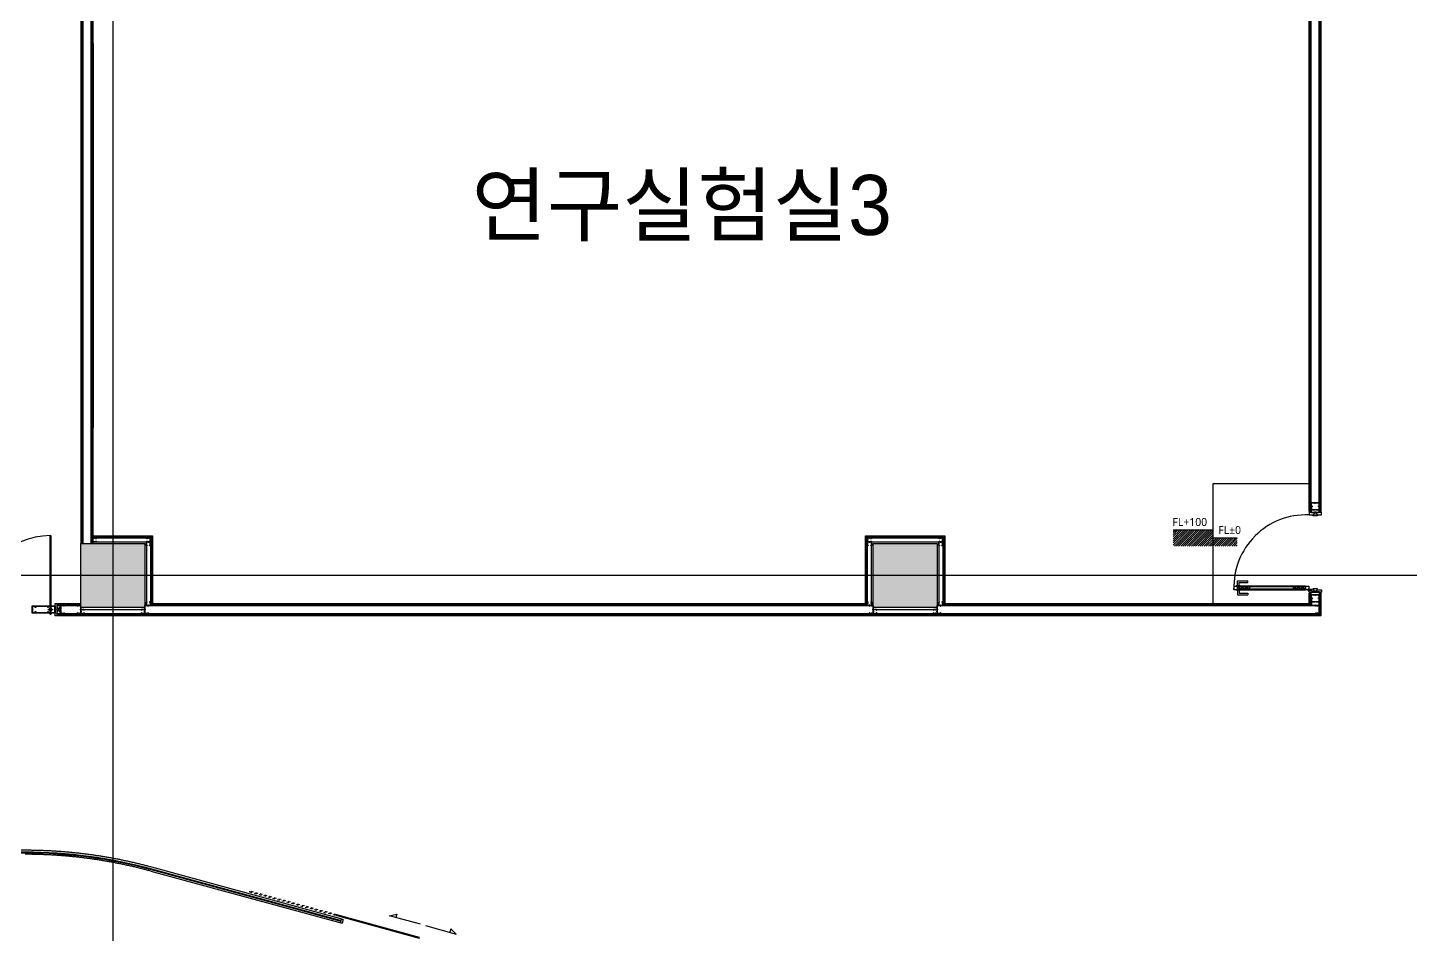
# Model space of a CAD drawing. Header units: metres. Extents: x 630750 to 860239, y 578133 to 726633.
# Drawn here: x 727042 to 744317, y 671325 to 682658 of the extents above; entities that cross this region are included whole.
import ezdxf

# ---------------------------------------------------------------- set-up
doc = ezdxf.new("R2010")
doc.units = ezdxf.units.M
doc.header["$LTSCALE"] = 300
for name, pattern in [('DASHED2', [0.375, 0.25, -0.125]), ('HIDDEN', [2, 1, -1]), ('업무시설_xr-base$0$CONTINOUS', [0])]:
    doc.linetypes.add(name, pattern=pattern)
for name, color, linetype in [('A-CEN-1', 1, 'Continuous'), ('A-CON', 2, 'Continuous'), ('A-TXT', 3, 'Continuous'), ('A-WAL-DW', 7, 'Continuous'), ('A-WALL-CONC', 2, 'Continuous'), ('F-door frame', 4, 'Continuous'), ('F-DOOR_FRAME', 4, 'Continuous'), ('IN-ST_L_PIPE', 230, 'Continuous'), ('KUK-DOOR', 4, 'Continuous'), ('KUK-DOOR-FRAME', 4, 'Continuous'), ('KUK-DRYWALL', 4, 'Continuous'), ('KUK-F-LEVEL', 4, 'Continuous'), ('KUK-F-천정라인', 8, 'DASHED2'), ('kuk-finish', 43, 'Continuous'), ("KUK-st'l pipe", 230, 'Continuous'), ('KUK-WINDOW', 4, 'Continuous'), ('KUK-석고보드', 201, 'Continuous'), ('symbol-door', 4, 'Continuous')]:
    doc.layers.add(name, color=color, linetype=linetype)
doc.styles.add('KUK-TEXT', font='')
doc.styles.add('돋움', font='')
doc.styles.get('KUK-TEXT').set_extended_font_data('Malgun Gothic')
doc.styles.get('돋움').set_extended_font_data('Dotum')

# ---------------------------------------------------------------- blocks, each defined once
blk = doc.blocks.new('door-1')
at = {"layer": 'KUK-DOOR', "color": 251}
for p, q in [((185554, 143176, 0), (185554, 144149, 0)), ((185564, 143176, 0), (185564, 144149, 0)), ((187400, 143176, 0), (187400, 144149, 0)), ((187410, 143176, 0), (187410, 144149, 0))]:
    blk.add_line(p, q, dxfattribs=at)
at = {"layer": 'KUK-DOOR', "color": 8}
for p, q in [((185554, 143216, 0), (185554, 143237, 0)), ((185564, 143216, 0), (185564, 143237, 0)), ((187400, 143216, 0), (187400, 143237, 0)), ((187410, 143216, 0), (187410, 143237, 0))]:
    blk.add_line(p, q, dxfattribs=at)
at = {"layer": 'KUK-DOOR', "color": 7}
for p, q in [((185559, 143169), (185559, 143159, 0)), ((187405, 143169), (187405, 143159, 0))]:
    blk.add_line(p, q, dxfattribs=at)
at = {"layer": 'KUK-DOOR', "extrusion": (1.80681e-09, 0, 1), "elevation": 0}
blk.add_lwpolyline([(185553, 144147), (185553, 143178), (185554, 143176), (185564, 143176), (185565, 143178), (185565, 144147), (185564, 144149), (185554, 144149)], close=True, dxfattribs=at)
at = {"layer": 'KUK-DOOR', "extrusion": (-1.80681e-09, 0, 1), "elevation": 0}
blk.add_lwpolyline([(187411, 144147), (187411, 143178), (187410, 143176), (187400, 143176), (187399, 143178), (187399, 144147), (187400, 144149), (187410, 144149)], close=True, dxfattribs=at)
at = {"layer": 'KUK-DOOR', "color": 1, "ltscale": 50, "extrusion": (1.80681e-09, 0, 1), "elevation": 0}
for points in [[(185559, 143158), (185559, 143463)], [(185594, 143226), (185524, 143226)]]:
    blk.add_lwpolyline(points, dxfattribs=at)
at = {"layer": 'KUK-DOOR', "color": 1, "ltscale": 50, "extrusion": (-1.80681e-09, 0, 1), "elevation": 0}
for points in [[(187405, 143158), (187405, 143463)], [(187370, 143226), (187440, 143226)]]:
    blk.add_lwpolyline(points, dxfattribs=at)
at = {"layer": 'KUK-DOOR', "color": 251, "linetype": 'HIDDEN', "ltscale": 50, "extrusion": (0, -1.80681e-09, 1), "elevation": 0}
for points in [[(185502, 143180), (185787, 143180), (185787, 143272), (185502, 143272)], [(187462, 143180), (187177, 143180), (187177, 143272), (187462, 143272)]]:
    blk.add_lwpolyline(points, close=True, dxfattribs=at)
at = {"layer": 'KUK-DOOR', "color": 8, "extrusion": (0, -1.80681e-09, 1), "elevation": 0}
for points in [[(185508, 143183), (185781, 143183), (185781, 143269), (185508, 143269)], [(187456, 143183), (187183, 143183), (187183, 143269), (187456, 143269)]]:
    blk.add_lwpolyline(points, close=True, dxfattribs=at)
at = {"layer": 'KUK-DOOR', "color": 7, "extrusion": (1.80681e-09, 0, 1)}
blk.add_lwpolyline([(185565, 143320), (185568, 143320), (185568, 143172), (185550, 143172), (185550, 143320), (185553, 143320)], dxfattribs=at)
at = {"layer": 'KUK-DOOR', "color": 7, "extrusion": (-1.80681e-09, 0, 1), "elevation": 0}
blk.add_lwpolyline([(187399, 143320), (187396, 143320), (187396, 143172), (187414, 143172), (187414, 143320), (187411, 143320)], dxfattribs=at)
at = {"layer": 'KUK-DOOR', "color": 8}
for centre, radius in [((185559, 143226, 0), 17.5), ((185559, 143226, 0), 12.5), ((185591, 143254, 0), 3.5), ((185746, 143254, 0), 3.5), ((187218, 143254, 0), 3.5), ((187374, 143254, 0), 3.5), ((187405, 143226, 0), 17.5), ((187405, 143226, 0), 12.5), ((185591, 143198, 0), 3.5), ((185746, 143198, 0), 3.5), ((187218, 143198, 0), 3.5), ((187374, 143198, 0), 3.5)]:
    blk.add_circle(centre, radius, dxfattribs=at)
at = {"layer": 'KUK-DOOR', "color": 251, "linetype": 'HIDDEN', "ltscale": 50}
for centre in [(185559, 143226, 0), (187405, 143226, 0)]:
    blk.add_circle(centre, 15, dxfattribs=at)
at = {"layer": 'KUK-DOOR', "color": 1}
for centre, start, end in [((185551, 143227, 0), 359.9088, 89.7813), ((187404, 143227, 0), 90.2187, 180.0912)]:
    blk.add_arc(centre, 922, start, end, dxfattribs=at)
at = {"layer": 'KUK-DOOR', "color": 8}
for centre, start, end in [((185559, 143227, 0), 64.2285, 115.7715), ((185559, 143227, 0), 244.2285, 295.7715), ((187405, 143227, 0), 64.2285, 115.7715), ((187405, 143227, 0), 244.2285, 295.7715)]:
    blk.add_arc(centre, 11.5, start, end, dxfattribs=at)
blk = doc.blocks.new('100-PIPE')
at = {"layer": 'IN-ST_L_PIPE', "color": 8, "linetype": 'HIDDEN'}
for p, q in [((151755, 151517), (151758, 151514)), ((151755, 151515), (151758, 151512)), ((151755, 151515), (151758, 151513)), ((151803, 151515), (151805, 151512)), ((151803, 151514), (151805, 151511)), ((151803, 151513), (151805, 151511))]:
    blk.add_line(p, q, dxfattribs=at)
at = {"layer": 'IN-ST_L_PIPE', "color": 8}
for p, q in [((151758, 151466), (151803, 151562)), ((151758, 151562), (151803, 151466)), ((151778, 151564), (151781, 151562)), ((151779, 151564), (151781, 151562)), ((151780, 151564), (151783, 151562)), ((151780, 151466), (151783, 151464)), ((151781, 151466), (151783, 151464)), ((151782, 151466), (151785, 151464))]:
    blk.add_line(p, q, dxfattribs=at)
at = {"layer": 'IN-ST_L_PIPE', "elevation": 0}
for points in [[(151755, 151464), (151755, 151564), (151805, 151564), (151805, 151464)], [(151758, 151466), (151758, 151562), (151803, 151562), (151803, 151466)]]:
    blk.add_lwpolyline(points, close=True, dxfattribs=at)
blk = doc.blocks.new('힌지')
at = {"layer": 'F-DOOR_FRAME', "color": 175}
for p, q in [((444294, 289040, 0), (444262, 289040, 0)), ((444294, 289040, 0), (444262, 289040, 0)), ((444278, 289049, 0), (444278, 289021, 0))]:
    blk.add_line(p, q, dxfattribs=at)
at = {"layer": 'F-DOOR_FRAME', "color": 175, "elevation": 0}
for points in [[(444276, 289042), (444276, 289077), (444273, 289077), (444273, 289042), (444271, 289035, -0.190658), (444275, 289039)], [(444282, 289042), (444282, 289077), (444279, 289077), (444279, 289042), (444280, 289039, -0.190658), (444285, 289035)]]:
    blk.add_lwpolyline(points, format="xyb", close=True, dxfattribs=at)
at = {"layer": 'F-DOOR_FRAME', "color": 175}
blk.add_circle((444278, 289035, 0), 8, dxfattribs=at)
blk = doc.blocks.new('VIP화장실도어-1000')
at = {"layer": 'KUK-DOOR', "color": 1}
for p, q in [((1257083, 575369, 0), (1257118, 575419, 0)), ((1257083, 575319, 0), (1257118, 575369, 0)), ((1257083, 575269, 0), (1257118, 575319, 0)), ((1257083, 574671, 0), (1257118, 574721, 0)), ((1257083, 574621, 0), (1257118, 574671, 0)), ((1257083, 574571, 0), (1257118, 574621, 0))]:
    blk.add_line(p, q, dxfattribs=at)
at = {"layer": 'KUK-DOOR', "color": 6}
for p, q in [((1257013, 574569, 0), (1257013, 574699, 0)), ((1257033, 574699, 0), (1257013, 574699, 0)), ((1257033, 574589, 0), (1257033, 574699, 0)), ((1257073, 574589, 0), (1257033, 574589, 0)), ((1257073, 574604, 0), (1257073, 574553, 0)), ((1257078, 574604, 0), (1257073, 574604, 0)), ((1257123, 574604, -6433), (1257128, 574604, -6433)), ((1257128, 574604, -6433), (1257128, 574553, -6433)), ((1257128, 574589, -6433), (1257168, 574589, -6433)), ((1257168, 574589, -6433), (1257168, 574699, -6433)), ((1257168, 574699, -6433), (1257188, 574699, -6433)), ((1257188, 574569, -6433), (1257188, 574699, -6433)), ((1257073, 574569, 0), (1257013, 574569, 0)), ((1257073, 574553, 0), (1257078, 574553, 6433)), ((1257128, 574553, -6433), (1257123, 574553, 0)), ((1257128, 574569, -6433), (1257188, 574569, -6433))]:
    blk.add_line(p, q, dxfattribs=at)
at = {"layer": 'KUK-DOOR', "color": 251}
for p, q in [((1257078, 574604, 0), (1257073, 574604, 0)), ((1257078, 574602, 0), (1257073, 574602, 0)), ((1257078, 574601, 0), (1257073, 574601, 0)), ((1257078, 574598, 0), (1257073, 574598, 0)), ((1257078, 574594, 0), (1257073, 574594, 0)), ((1257078, 574588, 0), (1257073, 574588, 0)), ((1257123, 574604, -6433), (1257128, 574604, -6433)), ((1257123, 574602, -6433), (1257128, 574602, -6433)), ((1257123, 574601, -6433), (1257128, 574601, -6433)), ((1257123, 574598, -6433), (1257128, 574598, -6433)), ((1257123, 574594, -6433), (1257128, 574594, -6433)), ((1257123, 574588, -6433), (1257128, 574588, -6433)), ((1257078, 574570, 0), (1257073, 574570, 0)), ((1257078, 574564, 0), (1257073, 574564, 0)), ((1257078, 574559, 0), (1257073, 574559, 0)), ((1257078, 574556, 0), (1257073, 574556, 0)), ((1257078, 574555, 0), (1257073, 574555, 0)), ((1257123, 574570, -6433), (1257128, 574570, -6433)), ((1257123, 574564, -6433), (1257128, 574564, -6433)), ((1257123, 574559, -6433), (1257128, 574559, -6433)), ((1257123, 574556, -6433), (1257128, 574556, -6433)), ((1257123, 574555, -6433), (1257128, 574555, -6433))]:
    blk.add_line(p, q, dxfattribs=at)
at = {"layer": 'KUK-DOOR', "color": 8}
blk.add_line((1257083, 574721, 0), (1257118, 574721, 0), dxfattribs=at)
at = {"layer": 'KUK-DOOR', "color": 7, "elevation": 0}
for points in [[(1257123, 575419), (1257078, 575419), (1257078, 575459), (1257082, 575459), (1257082, 575459), (1257123, 575459), (1257123, 575419)], [(1257078, 575419), (1257078, 574571)], [(1257123, 574571), (1257123, 575419)], [(1257123, 574534), (1257123, 574525), (1257078, 574528), (1257078, 574571), (1257123, 574571), (1257123, 574534)]]:
    blk.add_lwpolyline(points, dxfattribs=at)
at = {"layer": 'KUK-DOOR', "color": 1, "elevation": 0}
blk.add_lwpolyline([(1257123, 575419), (1257083, 575419)], dxfattribs=at)
for points in [[(1257083, 575369), (1257083, 575419), (1257118, 575419), (1257118, 575369)], [(1257083, 575319), (1257083, 575369), (1257118, 575369), (1257118, 575319)], [(1257083, 575269), (1257083, 575319), (1257118, 575319), (1257118, 575269)], [(1257083, 574721), (1257083, 575269), (1257118, 575269), (1257118, 574721)], [(1257083, 574671), (1257083, 574721), (1257118, 574721), (1257118, 574671)], [(1257083, 574621), (1257083, 574671), (1257118, 574671), (1257118, 574621)], [(1257083, 574571), (1257083, 574621), (1257118, 574621), (1257118, 574571)]]:
    blk.add_lwpolyline(points, close=True, dxfattribs=at)
at = {"layer": 'KUK-DOOR', "color": 1}
blk.add_arc((1257089, 575425, 0), 901, 177.8483, 272.1517, dxfattribs=at)
blk = doc.blocks.new('con1')
at = {"layer": 'A-WALL-CONC', "linetype": '업무시설_xr-base$0$CONTINOUS'}
h = blk.add_hatch(color=253, dxfattribs=at)
h.dxf.hatch_style = 1
h.paths.add_polyline_path([(-302596, -253222), (-301896, -253222), (-301896, -253922), (-302596, -253922)])
h.paths.add_polyline_path([(-384246, -253222), (-383546, -253222), (-383546, -253922), (-384246, -253922)])
h.paths.add_polyline_path([(-335096, -253172), (-334296, -253172), (-334296, -253972), (-335096, -253972)])
h.paths.add_polyline_path([(-354896, -253172), (-354096, -253172), (-354096, -253972), (-354896, -253972)])
h.paths.add_polyline_path([(-374696, -253172), (-373896, -253172), (-373896, -253972), (-374696, -253972)])
h.paths.add_polyline_path([(-325196, -253172), (-324396, -253172), (-324396, -253972), (-325196, -253972)])
h.paths.add_polyline_path([(-364746, -253222), (-364046, -253222), (-364046, -253922), (-364746, -253922)])
h.paths.add_polyline_path([(-344946, -253222), (-344246, -253222), (-344246, -253922), (-344946, -253922)])
h.paths.add_polyline_path([(-310046, -253222), (-309346, -253222), (-309346, -253922), (-310046, -253922)])
h.paths.add_polyline_path([(-318596, -253172), (-317796, -253172), (-317796, -253972), (-318596, -253972)])
h.paths.add_polyline_path([(-384246, -310860), (-383446, -310860), (-383446, -311660), (-384246, -311660)])
h.paths.add_polyline_path([(-384246, -305472), (-383446, -305472), (-383446, -306272), (-384246, -306272)])
h.paths.add_polyline_path([(-384246, -295572), (-383446, -295572), (-383446, -296372), (-384246, -296372)])
h.paths.add_polyline_path([(-384196, -276472), (-383596, -276472), (-383596, -275872), (-384196, -275872)])
h.paths.add_polyline_path([(-384246, -285672), (-383446, -285672), (-383446, -286472), (-384246, -286472)])
h.paths.add_polyline_path([(-384296, -269172), (-383496, -269172), (-383496, -269972), (-384296, -269972)])
h.paths.add_polyline_path([(-384296, -260672), (-383496, -260672), (-383496, -261472), (-384296, -261472)])
h.paths.add_polyline_path([(-376996, -285572), (-376196, -285572), (-376196, -286372), (-376996, -286372)], flags=17)
h.paths.add_polyline_path([(-374696, -276572), (-373896, -276572), (-373896, -275772), (-374696, -275772)], flags=17)
h.paths.add_polyline_path([(-364696, -285772), (-364096, -285772), (-364096, -286372), (-364696, -286372)], flags=17)
h.paths.add_polyline_path([(-364796, -275772), (-363996, -275772), (-363996, -276572), (-364796, -276572)], flags=17)
edge = h.paths.add_edge_path(flags=16)
edge.add_arc((-376496, -295972), 450, 0, 360)
edge = h.paths.add_edge_path(flags=16)
edge.add_arc((-354496, -302572), 450, 0, 360)
edge = h.paths.add_edge_path(flags=16)
edge.add_arc((-364396, -295972), 350, 0, 360)
edge = h.paths.add_edge_path(flags=16)
edge.add_arc((-354496, -295972), 450, 0, 360)
edge = h.paths.add_edge_path(flags=16)
edge.add_arc((-344596, -302572), 350, 0, 360)
edge = h.paths.add_edge_path(flags=16)
edge.add_arc((-344596, -295972), 350, 0, 360)
edge = h.paths.add_edge_path(flags=16)
edge.add_arc((-364396, -302572), 350, 0, 360)
h.paths.add_polyline_path([(-375978, -305716), (-376744, -305483), (-376976, -306249), (-376210, -306481)], flags=17)
h.paths.add_polyline_path([(-378098, -312701), (-378863, -312469), (-379096, -313234), (-378330, -313467)], flags=16)
h.paths.add_polyline_path([(-354768, -312100), (-355533, -311867), (-355766, -312633), (-355000, -312865)], flags=17)
h.paths.add_polyline_path([(-347591, -314277), (-348357, -314045), (-348589, -314811), (-347823, -315043)], flags=17)
h.paths.add_polyline_path([(-349725, -321311), (-350491, -321078), (-350723, -321844), (-349958, -322076)], flags=17)
h.paths.add_polyline_path([(-359199, -318436), (-359964, -318204), (-360197, -318969), (-359431, -319202)], flags=17)
edge = h.paths.add_edge_path(flags=16)
edge.add_arc((-324746, -312472), 450, 0, 360)
h.paths.add_polyline_path([(-318596, -311972), (-317796, -311972), (-317796, -312972), (-318596, -312972)], flags=17)
edge = h.paths.add_edge_path(flags=16)
edge.add_arc((-335146, -312472), 350, 0, 360)
edge = h.paths.add_edge_path(flags=16)
edge.add_arc((-338617, -317419), 450, 0, 360)
h.paths.add_polyline_path([(-340252, -324185), (-341017, -323953), (-341250, -324719), (-340484, -324951)], flags=17)
edge = h.paths.add_edge_path(flags=17)
edge.add_arc((-324746, -319072), 450, 0, 360)
h.paths.add_polyline_path([(-318696, -318672), (-317696, -318672), (-317696, -319472), (-318696, -319472)], flags=17)
h.paths.add_polyline_path([(-310096, -327072), (-309296, -327072), (-309296, -327872), (-310096, -327872)])
h.paths.add_polyline_path([(-316096, -322372), (-316096, -325422), (-311308, -325422), (-311308, -325222), (-315896, -325222), (-315896, -322572), (-309696, -322572), (-309696, -325222), (-310308, -325222), (-310308, -325422), (-309496, -325422), (-309496, -322372)], flags=17)
edge = h.paths.add_edge_path(flags=17)
edge.add_arc((-324796, -327472), 400, 0, 360)
edge = h.paths.add_edge_path(flags=17)
edge.add_arc((-318196, -329272), 450, 0, 360)
h.paths.add_polyline_path([(-310096, -331472), (-309296, -331472), (-309296, -332272), (-310096, -332272)])
edge = h.paths.add_edge_path(flags=16)
edge.add_arc((-334696, -302572), 350, 0, 360)
edge = h.paths.add_edge_path(flags=17)
edge.add_arc((-334696, -286072), 350, 0, 360)
edge = h.paths.add_edge_path(flags=16)
edge.add_arc((-334696, -295972), 350, 0, 360)
edge = h.paths.add_edge_path(flags=17)
edge.add_arc((-344596, -286072), 450, 0, 360)
h.paths.add_polyline_path([(-318596, -295472), (-317796, -295472), (-317796, -296472), (-318596, -296472)], flags=17)
h.paths.add_polyline_path([(-318596, -302072), (-317796, -302072), (-317796, -303072), (-318596, -303072)], flags=17)
edge = h.paths.add_edge_path(flags=16)
edge.add_arc((-324796, -302572), 450, 0, 360)
edge = h.paths.add_edge_path(flags=16)
edge.add_arc((-324796, -295972), 450, 0, 360)
edge = h.paths.add_edge_path(flags=17)
edge.add_arc((-324796, -286072), 450, 0, 360)
edge = h.paths.add_edge_path(flags=17)
edge.add_arc((-334696, -276172), 450, 0, 360)
edge = h.paths.add_edge_path(flags=17)
edge.add_arc((-344596, -276172), 450, 0, 360)
h.paths.add_polyline_path([(-318596, -275772), (-317796, -275772), (-317796, -276572), (-318596, -276572)], flags=17)
h.paths.add_polyline_path([(-318596, -285672), (-317796, -285672), (-317796, -286472), (-318596, -286472)], flags=17)
edge = h.paths.add_edge_path(flags=17)
edge.add_arc((-324796, -276172), 450, 0, 360)
h.paths.add_polyline_path([(-364796, -260672), (-363996, -260672), (-363996, -261472), (-364796, -261472)])
h.paths.add_polyline_path([(-364796, -269172), (-363996, -269172), (-363996, -269972), (-364796, -269972)], flags=17)
h.paths.add_polyline_path([(-325196, -269172), (-324396, -269172), (-324396, -269972), (-325196, -269972)], flags=17)
h.paths.add_polyline_path([(-310846, -260722), (-310046, -260722), (-310046, -261522), (-310846, -261522)], flags=17)
h.paths.add_polyline_path([(-325196, -260672), (-324396, -260672), (-324396, -261472), (-325196, -261472)])
h.paths.add_polyline_path([(-335096, -260672), (-334296, -260672), (-334296, -261472), (-335096, -261472)])
h.paths.add_polyline_path([(-344996, -260672), (-344196, -260672), (-344196, -261472), (-344996, -261472)])
h.paths.add_polyline_path([(-354896, -260672), (-354096, -260672), (-354096, -261472), (-354896, -261472)])
h.paths.add_polyline_path([(-354896, -269172), (-354096, -269172), (-354096, -269972), (-354896, -269972)], flags=17)
h.paths.add_polyline_path([(-344996, -269172), (-344196, -269172), (-344196, -269972), (-344996, -269972)], flags=17)
h.paths.add_polyline_path([(-335096, -269172), (-334296, -269172), (-334296, -269972), (-335096, -269972)], flags=17)
h.paths.add_polyline_path([(-310146, -275772), (-309346, -275772), (-309346, -276572), (-310146, -276572)])
h.paths.add_polyline_path([(-310146, -269172), (-309346, -269172), (-309346, -269972), (-310146, -269972)])
h.paths.add_polyline_path([(-309946, -312172), (-309346, -312172), (-309346, -312772), (-309946, -312772)], flags=17)
h.paths.add_polyline_path([(-309946, -302272), (-309346, -302272), (-309346, -302872), (-309946, -302872)], flags=17)
h.paths.add_polyline_path([(-310146, -295572), (-309346, -295572), (-309346, -296372), (-310146, -296372)])
h.paths.add_polyline_path([(-310146, -285672), (-309346, -285672), (-309346, -286472), (-310146, -286472)])
h.paths.add_polyline_path([(-366407, -311180), (-366585, -311089), (-367173, -312249), (-366994, -312339)], flags=16)
h.paths.add_polyline_path([(-367582, -313499), (-367761, -313408), (-368303, -314479), (-368125, -314569)], flags=16)
h.paths.add_polyline_path([(-374501, -323407), (-375267, -323174), (-375499, -323940), (-374734, -324172)], flags=17)
h.paths.add_polyline_path([(-380817, -321490), (-381583, -321258), (-381815, -322024), (-381049, -322256)])
h.paths.add_polyline_path([(-319505, -329605), (-319563, -329797), (-318587, -330093), (-318529, -329901)], flags=17)
h.paths.add_polyline_path([(-317400, -330244), (-317458, -330435), (-316482, -330732), (-316423, -330540)], flags=17)
h.paths.add_polyline_path([(-315294, -330883), (-315352, -331074), (-314376, -331370), (-314318, -331179)], flags=17)
h.paths.add_polyline_path([(-313189, -331522), (-313247, -331713), (-312271, -332009), (-312213, -331818)], flags=17)
h.paths.add_polyline_path([(-311084, -332161), (-311142, -332352), (-310166, -332648), (-310108, -332457)], flags=17)
h.paths.add_polyline_path([(-308979, -332799), (-309037, -332991), (-308061, -333287), (-308003, -333096)])
h.paths.add_polyline_path([(-306873, -333438), (-306932, -333630), (-305955, -333926), (-305897, -333734)])
h.paths.add_polyline_path([(-321610, -328966), (-321668, -329158), (-320692, -329454), (-320634, -329263)], flags=17)
h.paths.add_polyline_path([(-304768, -334077), (-304826, -334268), (-303850, -334565), (-303792, -334373)])
h.paths.add_polyline_path([(-366380, -308837), (-366525, -309124), (-365780, -309502), (-365997, -309930), (-365819, -310020), (-365282, -308961), (-368993, -307835), (-369051, -308027), (-368955, -308056), (-369303, -309204), (-369399, -309175), (-369457, -309366), (-369362, -309396), (-371191, -315424), (-373727, -314655), (-371897, -308626), (-370414, -309076), (-370356, -308885), (-371839, -308435), (-371491, -307286), (-370008, -307736), (-369950, -307545), (-371624, -307037), (-373976, -314788), (-369001, -316298), (-368713, -315729), (-368891, -315638), (-369104, -316057), (-370999, -315482), (-368764, -308114)], flags=17)
edge = h.paths.add_edge_path()
edge.add_line((-317996, -269122), (-318196, -269122))
edge.add_line((-318196, -266622), (-317996, -266622))
edge.add_line((-318196, -265972), (-318196, -266622))
edge.add_line((-318196, -269122), (-318196, -269672))
edge.add_line((-317996, -269472), (-317996, -269122))
edge.add_line((-317996, -266622), (-317996, -265972))
edge.add_line((-317071, -260922), (-317071, -260722))
edge.add_line((-317071, -260722), (-314896, -260722))
edge.add_line((-314896, -260722), (-314896, -260922))
edge.add_line((-314896, -260922), (-317071, -260922))
edge.add_line((-318196, -265972), (-321996, -265972))
edge.add_line((-321996, -265972), (-321996, -262022))
edge.add_line((-321996, -262022), (-321796, -262022))
edge.add_line((-321796, -262022), (-321796, -262922))
edge.add_line((-321796, -262922), (-321696, -262922))
edge.add_line((-321696, -262922), (-321696, -263122))
edge.add_line((-321696, -263122), (-321796, -263122))
edge.add_line((-321796, -263122), (-321796, -265772))
edge.add_line((-321796, -265772), (-314196, -265772))
edge.add_line((-314196, -265772), (-314196, -263122))
edge.add_line((-314196, -263122), (-320696, -263122))
edge.add_line((-320696, -263122), (-320696, -262922))
edge.add_line((-320696, -262922), (-319546, -262922))
edge.add_line((-319546, -262922), (-319546, -260922))
edge.add_line((-319546, -260922), (-321796, -260922))
edge.add_line((-321796, -260922), (-321796, -261022))
edge.add_line((-321796, -261022), (-321996, -261022))
edge.add_line((-321996, -261022), (-321996, -260722))
edge.add_line((-321996, -260722), (-317771, -260722))
edge.add_line((-317771, -260722), (-317771, -260922))
edge.add_line((-317996, -269472), (-314196, -269472))
edge.add_line((-314196, -269472), (-314196, -265972))
edge.add_line((-314196, -265972), (-317996, -265972))
edge.add_line((-317771, -260922), (-319346, -260922))
edge.add_line((-319346, -260922), (-319346, -262922))
edge.add_line((-319346, -262922), (-314196, -262922))
edge.add_line((-314196, -262922), (-314196, -260722))
edge.add_line((-314196, -260722), (-313996, -260722))
edge.add_line((-313996, -260722), (-313996, -269672))
edge.add_line((-313996, -269672), (-318196, -269672))
edge.add_line((-309346, -286472), (-309346, -312772))
edge.add_line((-309546, -302872), (-309546, -312172))
edge.add_line((-309546, -296372), (-309546, -302272))
edge.add_line((-309546, -286472), (-309546, -295572))
edge.add_line((-375427, -323701), (-380977, -322017))
edge.add_line((-334860, -324841), (-335147, -325787))
edge.add_line((-334660, -325216), (-334860, -325874))
edge.add_line((-324796, -328209), (-324796, -327872))
edge.add_line((-324596, -328060), (-324596, -327819))
edge.add_line((-324796, -328209), (-322797, -328815))
edge.add_line((-322797, -328815), (-322739, -328624))
edge.add_line((-322739, -328624), (-324596, -328060))
edge.add_line((-337531, -334677), (-338201, -334474))
edge.add_line((-338201, -334474), (-338404, -335144))
edge.add_line((-338404, -335144), (-337734, -335347))
edge.add_line((-337734, -335347), (-337531, -334677))
edge = h.paths.add_edge_path()
edge.add_line((-339858, -323400), (-339800, -323209))
edge.add_line((-339800, -323209), (-337930, -317052))
edge.add_line((-337930, -317052), (-338217, -316965))
edge.add_line((-338217, -316965), (-338268, -317133))
edge.add_arc((-338617, -317419), 450, -73.1135, 39.3318, ccw=False)
edge.add_line((-338486, -317849), (-340145, -323313))
edge.add_line((-340145, -323313), (-339858, -323400))
at = {"layer": 'A-CON'}
for points in [[(-344996, -269172), (-344196, -269172), (-344196, -269972), (-344996, -269972)], [(-335096, -269172), (-334296, -269172), (-334296, -269972), (-335096, -269972)]]:
    blk.add_lwpolyline(points, close=True, dxfattribs=at)

msp = doc.modelspace()

# ---------------------------------------------------------------- hatches: boundary and pattern name
at = {"layer": 'KUK-F-LEVEL', "ltscale": 10}
h = msp.add_hatch(dxfattribs=at)
h.set_pattern_fill('ANSI31', color=8, scale=150, style=0)
h.set_pattern_definition([(45, (741554.398, 676178.87), (-13.25825, 13.25825), [])])
h.paths.add_polyline_path([(742154.4, 676278.9), (741854.4, 676278.9), (741854.4, 676378.9), (741354.4, 676378.9), (741354.4, 676178.9), (742154.4, 676178.9)])
at = {"layer": 'kuk-finish'}
h = msp.add_hatch(dxfattribs=at)
h.set_pattern_fill('AR-RROOF', color=8, angle=-315.01862, style=0)
h.set_pattern_definition([(135.018617, (783392.17, 715639.782), (-21.571288, 57.466633), [381, -50.8, 127, -25.4]), (135.018617, (783377.252, 715672.645), (41.846066, 5.940566), [76.2, -8.382, 152.4, -19.05]), (135.018617, (783398.448, 715664.03), (-81.3953722, 105.401765), [203.2, -35.56, 101.6, -25.4])])
h.paths.add_polyline_path([(727855, 677660.2), (727854.4, 682460.2), (727857.4, 682460.2), (727859.4, 682458.2), (727860, 677662.2), (727858, 677660.2)])

# ---------------------------------------------------------------- linework, layer by layer
at = {"layer": 'A-CEN-1', "linetype": 'Continuous'}
for p, q in [((728104.4, 708258.8), (728104.4, 640745.8)), ((796986.4, 675810.2), (657202.6, 675810.2))]:
    msp.add_line(p, q, dxfattribs=at)
at = {"layer": 'A-CON'}
for points in [[(727704.4, 676210.2), (728504.4, 676210.2), (728504.4, 675410.2), (727704.4, 675410.2)], [(737604.4, 676210.2), (738404.4, 676210.2), (738404.4, 675410.2), (737604.4, 675410.2)]]:
    msp.add_lwpolyline(points, close=True, dxfattribs=at)
at = {"layer": 'A-WAL-DW', "color": 8}
for p, q in [((727704.4, 683910.2), (727704.4, 676210.2)), ((727716.9, 683910.2), (727716.9, 676210.2)), ((727729.4, 683910.2), (727729.4, 676210.2)), ((727829.4, 683910.2), (727829.4, 676210.2)), ((727841.9, 683910.2), (727841.9, 676210.2)), ((727854.4, 683910.2), (727854.4, 676210.2))]:
    msp.add_line(p, q, dxfattribs=at)
at = {"layer": 'KUK-DOOR', "color": 5, "linetype": 'HIDDEN', "ltscale": 0.1}
msp.add_lwpolyline([(729812.8, 671856.6), (730901.1, 671559.8), (730902.3, 671560.5), (730904.4, 671568.2), (730903.7, 671569.5), (729815.4, 671866.2), (729814.2, 671865.5), (729812.1, 671857.8), (729812.8, 671856.6)], dxfattribs=at)
at = {"layer": 'KUK-DOOR'}
msp.add_lwpolyline([(730903, 671559.3), (731933.3, 671277.7), (731934.5, 671278.4), (731936.6, 671286.1), (731935.9, 671287.4), (730905.6, 671568.9), (730904.4, 671568.2), (730902.3, 671560.5), (730903, 671559.3)], dxfattribs=at)
at = {"layer": 'KUK-DOOR', "color": 1, "ltscale": 30}
for points in [[(731948.5, 671451.6), (731563, 671556.7), (731654.2, 671579.2), (731642.1, 671535.1)], [(732010.3, 671434.7), (732395.8, 671329.6), (732328.7, 671395.3), (732316.7, 671351.2)]]:
    msp.add_lwpolyline(points, dxfattribs=at)
at = {"layer": 'KUK-DOOR-FRAME'}
for points in [[(743206.4, 676570.2), (743206.4, 676570.2), (743206.4, 676570.2), (743206.4, 676570.2), (743206.4, 676570.2), (743206.4, 676594.2), (743206.4, 676600.2), (743202.9, 676600.2), (743176.4, 676600.2), (743176.4, 676595.2), (743141.4, 676595.2), (743141.4, 676600.2), (743117.4, 676600.2), (743117.4, 676595.2), (743082.4, 676595.2), (743082.4, 676600.2), (743052.4, 676600.2), (743052.4, 676594.2), (743052.4, 676594.2), (743052.4, 676570.2), (743110.4, 676570.2), (743110.4, 676580.2), (743148.4, 676580.2), (743148.4, 676570.2), (743206.4, 676570.2)], [(743206.4, 675630.2), (743206.4, 675630.2), (743206.4, 675630.2), (743206.4, 675630.2), (743206.4, 675630.2), (743206.4, 675606.2), (743206.4, 675600.2), (743202.9, 675600.2), (743176.4, 675600.2), (743176.4, 675605.2), (743141.4, 675605.2), (743141.4, 675600.2), (743117.4, 675600.2), (743117.4, 675605.2), (743082.4, 675605.2), (743082.4, 675600.2), (743052.4, 675600.2), (743052.4, 675606.2), (743052.4, 675606.2), (743052.4, 675630.2), (743110.4, 675630.2), (743110.4, 675620.2), (743148.4, 675620.2), (743148.4, 675630.2), (743206.4, 675630.2)]]:
    msp.add_lwpolyline(points, dxfattribs=at)
at = {"layer": 'KUK-DOOR-FRAME', "extrusion": (1.80681e-09, 0, 1)}
for points in [[(743148.4, 676580.2), (743148.4, 676570.2), (743158.4, 676570.2), (743158.4, 676555.2), (743100.4, 676555.2), (743100.4, 676570.2), (743110.4, 676570.2), (743110.4, 676580.2), (743148.4, 676580.2)], [(743148.4, 675620.2), (743148.4, 675630.2), (743158.4, 675630.2), (743158.4, 675645.2), (743100.4, 675645.2), (743100.4, 675630.2), (743110.4, 675630.2), (743110.4, 675620.2), (743148.4, 675620.2)]]:
    msp.add_lwpolyline(points, dxfattribs=at)
at = {"layer": 'KUK-DOOR-FRAME'}
msp.add_lwpolyline([(727384.4, 675308.2), (727384.4, 675462.2), (727404.4, 675462.2), (727404.4, 675308.2)], close=True, dxfattribs=at)
at = {"layer": 'KUK-DRYWALL'}
for p, q in [((743079.4, 676630.2), (743079.4, 684635.3)), ((743179.4, 676630.2), (743179.4, 684635.3)), ((727854.4, 676230.2), (728574.4, 676230.2)), ((728524.4, 676230.2), (728524.4, 675435.2)), ((737534.4, 676230.2), (738474.4, 676230.2)), ((737584.4, 675435.2), (737584.4, 676230.2)), ((738424.4, 676230.2), (738424.4, 675435.2)), ((743079.4, 675435.2), (743079.4, 675570.2)), ((743179.4, 675335.2), (743179.4, 675570.2)), ((727404.4, 675460.2), (727404.4, 675310.2)), ((727404.4, 675435.2), (727704.4, 675435.2)), ((727404.4, 675335.2), (743179.4, 675335.2)), ((727704.4, 675385.2), (728504.4, 675385.2)), ((728504.4, 675435.2), (737604.4, 675435.2)), ((737604.4, 675385.2), (738404.4, 675385.2)), ((738404.4, 675435.2), (743179.4, 675435.2))]:
    msp.add_line(p, q, dxfattribs=at)
at = {"layer": 'KUK-DRYWALL', "color": 8}
for points in [[(743169.4, 676676.2), (743169.4, 676675.2), (743179.4, 676675.2), (743179.4, 676695.2, -1), (743179.4, 676700.2), (743179.4, 676720.2), (743135.9, 676720.2, -0.5899975), (743122.9, 676720.2), (743079.4, 676720.2), (743079.4, 676700.2, -1), (743079.4, 676695.2), (743079.4, 676675.2), (743089.4, 676675.2), (743089.4, 676680.2), (743088.4, 676680.2), (743088.4, 676676.2), (743080.4, 676676.2), (743080.4, 676694.4, 0.745356), (743080.4, 676701.1), (743080.4, 676719.2), (743122.3, 676719.2, 0.5427831), (743136.5, 676719.2), (743178.4, 676719.2), (743178.4, 676701.1, 0.745356), (743178.4, 676694.4), (743178.4, 676676.2), (743170.4, 676676.2), (743170.4, 676680.2), (743169.4, 676680.2), (743169.4, 676675.2)], [(743169.4, 676674.2), (743169.4, 676675.2), (743179.4, 676675.2), (743179.4, 676655.2, 1), (743179.4, 676650.2), (743179.4, 676630.2), (743135.9, 676630.2, 0.5899975), (743122.9, 676630.2), (743079.4, 676630.2), (743079.4, 676650.2, 1), (743079.4, 676655.2), (743079.4, 676675.2), (743089.4, 676675.2), (743089.4, 676670.2), (743088.4, 676670.2), (743088.4, 676674.2), (743080.4, 676674.2), (743080.4, 676656.1, -0.745356), (743080.4, 676649.4), (743080.4, 676631.2), (743122.3, 676631.2, -0.5427831), (743136.5, 676631.2), (743178.4, 676631.2), (743178.4, 676649.4, -0.745356), (743178.4, 676656.1), (743178.4, 676674.2), (743170.4, 676674.2), (743170.4, 676670.2), (743169.4, 676670.2), (743169.4, 676675.2)], [(727898.4, 676270.2), (727899.4, 676270.2), (727899.4, 676280.2), (727879.4, 676280.2, -1), (727874.4, 676280.2), (727854.4, 676280.2), (727854.4, 676261.7, -0.5899975), (727854.4, 676248.7), (727854.4, 676230.2), (727874.4, 676230.2, -1), (727879.4, 676230.2), (727899.4, 676230.2), (727899.4, 676240.2), (727894.4, 676240.2), (727894.4, 676239.2), (727898.4, 676239.2), (727898.4, 676231.2), (727880.3, 676231.2, 0.745356), (727873.5, 676231.2), (727855.4, 676231.2), (727855.4, 676248.2, 0.5427831), (727855.4, 676262.3), (727855.4, 676279.2), (727873.5, 676279.2, 0.745356), (727880.3, 676279.2), (727898.4, 676279.2), (727898.4, 676271.2), (727894.4, 676271.2), (727894.4, 676270.2), (727899.4, 676270.2)], [(728534.4, 676186.2), (728534.4, 676185.2), (728524.4, 676185.2), (728524.4, 676205.2, 1), (728524.4, 676210.2), (728524.4, 676230.2), (728542.9, 676230.2, 0.5899975), (728555.9, 676230.2), (728574.4, 676230.2), (728574.4, 676210.2, 1), (728574.4, 676205.2), (728574.4, 676185.2), (728564.4, 676185.2), (728564.4, 676190.2), (728565.4, 676190.2), (728565.4, 676186.2), (728573.4, 676186.2), (728573.4, 676204.4, -0.745356), (728573.4, 676211.1), (728573.4, 676229.2), (728556.5, 676229.2, -0.5427831), (728542.3, 676229.2), (728525.4, 676229.2), (728525.4, 676211.1, -0.745356), (728525.4, 676204.4), (728525.4, 676186.2), (728533.4, 676186.2), (728533.4, 676190.2), (728534.4, 676190.2), (728534.4, 676185.2)], [(728530.4, 676270.2), (728529.4, 676270.2), (728529.4, 676280.2), (728549.4, 676280.2, 1), (728554.4, 676280.2), (728574.4, 676280.2), (728574.4, 676261.7, 0.5899975), (728574.4, 676248.7), (728574.4, 676230.2), (728554.4, 676230.2, 1), (728549.4, 676230.2), (728529.4, 676230.2), (728529.4, 676240.2), (728534.4, 676240.2), (728534.4, 676239.2), (728530.4, 676239.2), (728530.4, 676231.2), (728548.5, 676231.2, -0.745356), (728555.3, 676231.2), (728573.4, 676231.2), (728573.4, 676248.2, -0.5427831), (728573.4, 676262.3), (728573.4, 676279.2), (728555.3, 676279.2, -0.745356), (728548.5, 676279.2), (728530.4, 676279.2), (728530.4, 676271.2), (728534.4, 676271.2), (728534.4, 676270.2), (728529.4, 676270.2)], [(737578.4, 676270.2), (737579.4, 676270.2), (737579.4, 676280.2), (737559.4, 676280.2, -1), (737554.4, 676280.2), (737534.4, 676280.2), (737534.4, 676261.7, -0.5899975), (737534.4, 676248.7), (737534.4, 676230.2), (737554.4, 676230.2, -1), (737559.4, 676230.2), (737579.4, 676230.2), (737579.4, 676240.2), (737574.4, 676240.2), (737574.4, 676239.2), (737578.4, 676239.2), (737578.4, 676231.2), (737560.3, 676231.2, 0.745356), (737553.5, 676231.2), (737535.4, 676231.2), (737535.4, 676248.2, 0.5427831), (737535.4, 676262.3), (737535.4, 676279.2), (737553.5, 676279.2, 0.745356), (737560.3, 676279.2), (737578.4, 676279.2), (737578.4, 676271.2), (737574.4, 676271.2), (737574.4, 676270.2), (737579.4, 676270.2)], [(737574.4, 676186.2), (737574.4, 676185.2), (737584.4, 676185.2), (737584.4, 676205.2, -1), (737584.4, 676210.2), (737584.4, 676230.2), (737565.9, 676230.2, -0.5899975), (737552.9, 676230.2), (737534.4, 676230.2), (737534.4, 676210.2, -1), (737534.4, 676205.2), (737534.4, 676185.2), (737544.4, 676185.2), (737544.4, 676190.2), (737543.4, 676190.2), (737543.4, 676186.2), (737535.4, 676186.2), (737535.4, 676204.4, 0.745356), (737535.4, 676211.1), (737535.4, 676229.2), (737552.3, 676229.2, 0.5427831), (737566.5, 676229.2), (737583.4, 676229.2), (737583.4, 676211.1, 0.745356), (737583.4, 676204.4), (737583.4, 676186.2), (737575.4, 676186.2), (737575.4, 676190.2), (737574.4, 676190.2), (737574.4, 676185.2)], [(738434.4, 676186.2), (738434.4, 676185.2), (738424.4, 676185.2), (738424.4, 676205.2, 1), (738424.4, 676210.2), (738424.4, 676230.2), (738442.9, 676230.2, 0.5899975), (738455.9, 676230.2), (738474.4, 676230.2), (738474.4, 676210.2, 1), (738474.4, 676205.2), (738474.4, 676185.2), (738464.4, 676185.2), (738464.4, 676190.2), (738465.4, 676190.2), (738465.4, 676186.2), (738473.4, 676186.2), (738473.4, 676204.4, -0.745356), (738473.4, 676211.1), (738473.4, 676229.2), (738456.5, 676229.2, -0.5427831), (738442.3, 676229.2), (738425.4, 676229.2), (738425.4, 676211.1, -0.745356), (738425.4, 676204.4), (738425.4, 676186.2), (738433.4, 676186.2), (738433.4, 676190.2), (738434.4, 676190.2), (738434.4, 676185.2)], [(738430.4, 676270.2), (738429.4, 676270.2), (738429.4, 676280.2), (738449.4, 676280.2, 1), (738454.4, 676280.2), (738474.4, 676280.2), (738474.4, 676261.7, 0.5899975), (738474.4, 676248.7), (738474.4, 676230.2), (738454.4, 676230.2, 1), (738449.4, 676230.2), (738429.4, 676230.2), (738429.4, 676240.2), (738434.4, 676240.2), (738434.4, 676239.2), (738430.4, 676239.2), (738430.4, 676231.2), (738448.5, 676231.2, -0.745356), (738455.3, 676231.2), (738473.4, 676231.2), (738473.4, 676248.2, -0.5427831), (738473.4, 676262.3), (738473.4, 676279.2), (738455.3, 676279.2, -0.745356), (738448.5, 676279.2), (738430.4, 676279.2), (738430.4, 676271.2), (738434.4, 676271.2), (738434.4, 676270.2), (738429.4, 676270.2)], [(728534.4, 675479.2), (728534.4, 675480.2), (728524.4, 675480.2), (728524.4, 675460.2, -1), (728524.4, 675455.2), (728524.4, 675435.2), (728542.9, 675435.2, -0.5899975), (728555.9, 675435.2), (728574.4, 675435.2), (728574.4, 675455.2, -1), (728574.4, 675460.2), (728574.4, 675480.2), (728564.4, 675480.2), (728564.4, 675475.2), (728565.4, 675475.2), (728565.4, 675479.2), (728573.4, 675479.2), (728573.4, 675461.1, 0.745356), (728573.4, 675454.4), (728573.4, 675436.2), (728556.5, 675436.2, 0.5427831), (728542.3, 675436.2), (728525.4, 675436.2), (728525.4, 675454.4, 0.745356), (728525.4, 675461.1), (728525.4, 675479.2), (728533.4, 675479.2), (728533.4, 675475.2), (728534.4, 675475.2), (728534.4, 675480.2)], [(737574.4, 675479.2), (737574.4, 675480.2), (737584.4, 675480.2), (737584.4, 675460.2, 1), (737584.4, 675455.2), (737584.4, 675435.2), (737565.9, 675435.2, 0.5899975), (737552.9, 675435.2), (737534.4, 675435.2), (737534.4, 675455.2, 1), (737534.4, 675460.2), (737534.4, 675480.2), (737544.4, 675480.2), (737544.4, 675475.2), (737543.4, 675475.2), (737543.4, 675479.2), (737535.4, 675479.2), (737535.4, 675461.1, -0.745356), (737535.4, 675454.4), (737535.4, 675436.2), (737552.3, 675436.2, -0.5427831), (737566.5, 675436.2), (737583.4, 675436.2), (737583.4, 675454.4, -0.745356), (737583.4, 675461.1), (737583.4, 675479.2), (737575.4, 675479.2), (737575.4, 675475.2), (737574.4, 675475.2), (737574.4, 675480.2)], [(738434.4, 675479.2), (738434.4, 675480.2), (738424.4, 675480.2), (738424.4, 675460.2, -1), (738424.4, 675455.2), (738424.4, 675435.2), (738442.9, 675435.2, -0.5899975), (738455.9, 675435.2), (738474.4, 675435.2), (738474.4, 675455.2, -1), (738474.4, 675460.2), (738474.4, 675480.2), (738464.4, 675480.2), (738464.4, 675475.2), (738465.4, 675475.2), (738465.4, 675479.2), (738473.4, 675479.2), (738473.4, 675461.1, 0.745356), (738473.4, 675454.4), (738473.4, 675436.2), (738456.5, 675436.2, 0.5427831), (738442.3, 675436.2), (738425.4, 675436.2), (738425.4, 675454.4, 0.745356), (738425.4, 675461.1), (738425.4, 675479.2), (738433.4, 675479.2), (738433.4, 675475.2), (738434.4, 675475.2), (738434.4, 675480.2)], [(743169.4, 675526.2), (743169.4, 675525.2), (743179.4, 675525.2), (743179.4, 675545.2, -1), (743179.4, 675550.2), (743179.4, 675570.2), (743135.9, 675570.2, -0.5899975), (743122.9, 675570.2), (743079.4, 675570.2), (743079.4, 675550.2, -1), (743079.4, 675545.2), (743079.4, 675525.2), (743089.4, 675525.2), (743089.4, 675530.2), (743088.4, 675530.2), (743088.4, 675526.2), (743080.4, 675526.2), (743080.4, 675544.4, 0.745356), (743080.4, 675551.1), (743080.4, 675569.2), (743122.3, 675569.2, 0.5427831), (743136.5, 675569.2), (743178.4, 675569.2), (743178.4, 675551.1, 0.745356), (743178.4, 675544.4), (743178.4, 675526.2), (743170.4, 675526.2), (743170.4, 675530.2), (743169.4, 675530.2), (743169.4, 675525.2)], [(743169.4, 675524.2), (743169.4, 675525.2), (743179.4, 675525.2), (743179.4, 675505.2, 1), (743179.4, 675500.2), (743179.4, 675480.2), (743135.9, 675480.2, 0.5899975), (743122.9, 675480.2), (743079.4, 675480.2), (743079.4, 675500.2, 1), (743079.4, 675505.2), (743079.4, 675525.2), (743089.4, 675525.2), (743089.4, 675520.2), (743088.4, 675520.2), (743088.4, 675524.2), (743080.4, 675524.2), (743080.4, 675506.1, -0.745356), (743080.4, 675499.4), (743080.4, 675481.2), (743122.3, 675481.2, -0.5427831), (743136.5, 675481.2), (743178.4, 675481.2), (743178.4, 675499.4, -0.745356), (743178.4, 675506.1), (743178.4, 675524.2), (743170.4, 675524.2), (743170.4, 675520.2), (743169.4, 675520.2), (743169.4, 675525.2)], [(743169.4, 675479.2), (743169.4, 675480.2), (743179.4, 675480.2), (743179.4, 675460.2, 1), (743179.4, 675455.2), (743179.4, 675435.2), (743135.9, 675435.2, 0.5899975), (743122.9, 675435.2), (743079.4, 675435.2), (743079.4, 675455.2, 1), (743079.4, 675460.2), (743079.4, 675480.2), (743089.4, 675480.2), (743089.4, 675475.2), (743088.4, 675475.2), (743088.4, 675479.2), (743080.4, 675479.2), (743080.4, 675461.1, -0.745356), (743080.4, 675454.4), (743080.4, 675436.2), (743122.3, 675436.2, -0.5427831), (743136.5, 675436.2), (743178.4, 675436.2), (743178.4, 675454.4, -0.745356), (743178.4, 675461.1), (743178.4, 675479.2), (743170.4, 675479.2), (743170.4, 675475.2), (743169.4, 675475.2), (743169.4, 675480.2)], [(727498.4, 675345.2), (727499.4, 675345.2), (727499.4, 675335.2), (727479.4, 675335.2, 1), (727474.4, 675335.2), (727454.4, 675335.2), (727454.4, 675378.7, 0.5899975), (727454.4, 675391.7), (727454.4, 675435.2), (727474.4, 675435.2, 1), (727479.4, 675435.2), (727499.4, 675435.2), (727499.4, 675425.2), (727494.4, 675425.2), (727494.4, 675426.2), (727498.4, 675426.2), (727498.4, 675434.2), (727480.3, 675434.2, -0.745356), (727473.5, 675434.2), (727455.4, 675434.2), (727455.4, 675392.3, -0.5427831), (727455.4, 675378.2), (727455.4, 675336.2), (727473.5, 675336.2, -0.745356), (727480.3, 675336.2), (727498.4, 675336.2), (727498.4, 675344.2), (727494.4, 675344.2), (727494.4, 675345.2), (727499.4, 675345.2)], [(727660.4, 675345.2), (727659.4, 675345.2), (727659.4, 675335.2), (727679.4, 675335.2, -1), (727684.4, 675335.2), (727704.4, 675335.2), (727704.4, 675378.7, -0.5899975), (727704.4, 675391.7), (727704.4, 675435.2), (727684.4, 675435.2, -1), (727679.4, 675435.2), (727659.4, 675435.2), (727659.4, 675425.2), (727664.4, 675425.2), (727664.4, 675426.2), (727660.4, 675426.2), (727660.4, 675434.2), (727678.5, 675434.2, 0.745356), (727685.3, 675434.2), (727703.4, 675434.2), (727703.4, 675392.3, 0.5427831), (727703.4, 675378.2), (727703.4, 675336.2), (727685.3, 675336.2, 0.745356), (727678.5, 675336.2), (727660.4, 675336.2), (727660.4, 675344.2), (727664.4, 675344.2), (727664.4, 675345.2), (727659.4, 675345.2)], [(727748.4, 675345.2), (727749.4, 675345.2), (727749.4, 675335.2), (727729.4, 675335.2, 1), (727724.4, 675335.2), (727704.4, 675335.2), (727704.4, 675353.7, 0.5899975), (727704.4, 675366.7), (727704.4, 675385.2), (727724.4, 675385.2, 1), (727729.4, 675385.2), (727749.4, 675385.2), (727749.4, 675375.2), (727744.4, 675375.2), (727744.4, 675376.2), (727748.4, 675376.2), (727748.4, 675384.2), (727730.3, 675384.2, -0.745356), (727723.5, 675384.2), (727705.4, 675384.2), (727705.4, 675367.3, -0.5427831), (727705.4, 675353.2), (727705.4, 675336.2), (727723.5, 675336.2, -0.745356), (727730.3, 675336.2), (727748.4, 675336.2), (727748.4, 675344.2), (727744.4, 675344.2), (727744.4, 675345.2), (727749.4, 675345.2)], [(728460.4, 675345.2), (728459.4, 675345.2), (728459.4, 675335.2), (728479.4, 675335.2, -1), (728484.4, 675335.2), (728504.4, 675335.2), (728504.4, 675353.7, -0.5899975), (728504.4, 675366.7), (728504.4, 675385.2), (728484.4, 675385.2, -1), (728479.4, 675385.2), (728459.4, 675385.2), (728459.4, 675375.2), (728464.4, 675375.2), (728464.4, 675376.2), (728460.4, 675376.2), (728460.4, 675384.2), (728478.5, 675384.2, 0.745356), (728485.3, 675384.2), (728503.4, 675384.2), (728503.4, 675367.3, 0.5427831), (728503.4, 675353.2), (728503.4, 675336.2), (728485.3, 675336.2, 0.745356), (728478.5, 675336.2), (728460.4, 675336.2), (728460.4, 675344.2), (728464.4, 675344.2), (728464.4, 675345.2), (728459.4, 675345.2)], [(728548.4, 675345.2), (728549.4, 675345.2), (728549.4, 675335.2), (728529.4, 675335.2, 1), (728524.4, 675335.2), (728504.4, 675335.2), (728504.4, 675378.7, 0.5899975), (728504.4, 675391.7), (728504.4, 675435.2), (728524.4, 675435.2, 1), (728529.4, 675435.2), (728549.4, 675435.2), (728549.4, 675425.2), (728544.4, 675425.2), (728544.4, 675426.2), (728548.4, 675426.2), (728548.4, 675434.2), (728530.3, 675434.2, -0.745356), (728523.5, 675434.2), (728505.4, 675434.2), (728505.4, 675392.3, -0.5427831), (728505.4, 675378.2), (728505.4, 675336.2), (728523.5, 675336.2, -0.745356), (728530.3, 675336.2), (728548.4, 675336.2), (728548.4, 675344.2), (728544.4, 675344.2), (728544.4, 675345.2), (728549.4, 675345.2)], [(737560.4, 675345.2), (737559.4, 675345.2), (737559.4, 675335.2), (737579.4, 675335.2, -1), (737584.4, 675335.2), (737604.4, 675335.2), (737604.4, 675378.7, -0.5899975), (737604.4, 675391.7), (737604.4, 675435.2), (737584.4, 675435.2, -1), (737579.4, 675435.2), (737559.4, 675435.2), (737559.4, 675425.2), (737564.4, 675425.2), (737564.4, 675426.2), (737560.4, 675426.2), (737560.4, 675434.2), (737578.5, 675434.2, 0.745356), (737585.3, 675434.2), (737603.4, 675434.2), (737603.4, 675392.3, 0.5427831), (737603.4, 675378.2), (737603.4, 675336.2), (737585.3, 675336.2, 0.745356), (737578.5, 675336.2), (737560.4, 675336.2), (737560.4, 675344.2), (737564.4, 675344.2), (737564.4, 675345.2), (737559.4, 675345.2)], [(737648.4, 675345.2), (737649.4, 675345.2), (737649.4, 675335.2), (737629.4, 675335.2, 1), (737624.4, 675335.2), (737604.4, 675335.2), (737604.4, 675353.7, 0.5899975), (737604.4, 675366.7), (737604.4, 675385.2), (737624.4, 675385.2, 1), (737629.4, 675385.2), (737649.4, 675385.2), (737649.4, 675375.2), (737644.4, 675375.2), (737644.4, 675376.2), (737648.4, 675376.2), (737648.4, 675384.2), (737630.3, 675384.2, -0.745356), (737623.5, 675384.2), (737605.4, 675384.2), (737605.4, 675367.3, -0.5427831), (737605.4, 675353.2), (737605.4, 675336.2), (737623.5, 675336.2, -0.745356), (737630.3, 675336.2), (737648.4, 675336.2), (737648.4, 675344.2), (737644.4, 675344.2), (737644.4, 675345.2), (737649.4, 675345.2)], [(738360.4, 675345.2), (738359.4, 675345.2), (738359.4, 675335.2), (738379.4, 675335.2, -1), (738384.4, 675335.2), (738404.4, 675335.2), (738404.4, 675353.7, -0.5899975), (738404.4, 675366.7), (738404.4, 675385.2), (738384.4, 675385.2, -1), (738379.4, 675385.2), (738359.4, 675385.2), (738359.4, 675375.2), (738364.4, 675375.2), (738364.4, 675376.2), (738360.4, 675376.2), (738360.4, 675384.2), (738378.5, 675384.2, 0.745356), (738385.3, 675384.2), (738403.4, 675384.2), (738403.4, 675367.3, 0.5427831), (738403.4, 675353.2), (738403.4, 675336.2), (738385.3, 675336.2, 0.745356), (738378.5, 675336.2), (738360.4, 675336.2), (738360.4, 675344.2), (738364.4, 675344.2), (738364.4, 675345.2), (738359.4, 675345.2)], [(738448.4, 675345.2), (738449.4, 675345.2), (738449.4, 675335.2), (738429.4, 675335.2, 1), (738424.4, 675335.2), (738404.4, 675335.2), (738404.4, 675378.7, 0.5899975), (738404.4, 675391.7), (738404.4, 675435.2), (738424.4, 675435.2, 1), (738429.4, 675435.2), (738449.4, 675435.2), (738449.4, 675425.2), (738444.4, 675425.2), (738444.4, 675426.2), (738448.4, 675426.2), (738448.4, 675434.2), (738430.3, 675434.2, -0.745356), (738423.5, 675434.2), (738405.4, 675434.2), (738405.4, 675392.3, -0.5427831), (738405.4, 675378.2), (738405.4, 675336.2), (738423.5, 675336.2, -0.745356), (738430.3, 675336.2), (738448.4, 675336.2), (738448.4, 675344.2), (738444.4, 675344.2), (738444.4, 675345.2), (738449.4, 675345.2)], [(743135.4, 675345.2), (743134.4, 675345.2), (743134.4, 675335.2), (743154.4, 675335.2, -1), (743159.4, 675335.2), (743179.4, 675335.2), (743179.4, 675378.7, -0.5899975), (743179.4, 675391.7), (743179.4, 675435.2), (743159.4, 675435.2, -1), (743154.4, 675435.2), (743134.4, 675435.2), (743134.4, 675425.2), (743139.4, 675425.2), (743139.4, 675426.2), (743135.4, 675426.2), (743135.4, 675434.2), (743153.5, 675434.2, 0.745356), (743160.3, 675434.2), (743178.4, 675434.2), (743178.4, 675392.3, 0.5427831), (743178.4, 675378.2), (743178.4, 675336.2), (743160.3, 675336.2, 0.745356), (743153.5, 675336.2), (743135.4, 675336.2), (743135.4, 675344.2), (743139.4, 675344.2), (743139.4, 675345.2), (743134.4, 675345.2)]]:
    msp.add_lwpolyline(points, format="xyb", dxfattribs=at)
at = {"layer": 'KUK-DRYWALL'}
for points in [[(727854.4, 676280.2), (728574.4, 676280.2), (728574.4, 675435.2)], [(737534.4, 675435.2), (737534.4, 676280.2), (738474.4, 676280.2), (738474.4, 675435.2)]]:
    msp.add_lwpolyline(points, dxfattribs=at)
at = {"layer": 'KUK-F-LEVEL', "ltscale": 10}
for p, q in [((741854.4, 675460.2), (741854.4, 676960.2)), ((741854.4, 676960.2), (743054.4, 676960.2))]:
    msp.add_line(p, q, dxfattribs=at)
at = {"layer": 'KUK-F-LEVEL', "color": 7, "ltscale": 10}
msp.add_lwpolyline([(742154.4, 676278.9), (741854.4, 676278.9), (741854.4, 676378.9), (741354.4, 676378.9)], dxfattribs=at)
at = {"layer": 'KUK-F-천정라인', "ltscale": 60}
for points in [[(730982.3, 671511.7), (728593.4, 672163.9, 0.0667214), (727011.6, 672375.9), (721389.4, 672375.9)], [(721389.4, 672325.9), (727011.6, 672325.9, -0.0667214), (728580.2, 672115.6), (730969.2, 671463.5)]]:
    msp.add_lwpolyline(points, format="xyb", dxfattribs=at)
at = {"layer": 'kuk-finish', "color": 5}
msp.add_lwpolyline([(727855, 677660.2), (727854.4, 682460.2), (727857.4, 682460.2), (727859.4, 682458.2), (727860, 677662.2), (727858, 677660.2), (727855, 677660.2)], dxfattribs=at)
at = {"layer": 'KUK-WINDOW', "color": 5, "linetype": '업무시설_xr-base$0$CONTINOUS'}
for points in [[(721389.4, 672355.9), (727011.6, 672355.9, -0.0667214), (728588.1, 672144.6), (730957.8, 671497.7)], [(721389.4, 672345.9), (727011.6, 672345.9, -0.0667214), (728585.5, 672134.9), (730955.1, 671488.1)]]:
    msp.add_lwpolyline(points, format="xyb", dxfattribs=at)
at = {"layer": 'KUK-WINDOW', "ltscale": 0.7}
msp.add_lwpolyline([(730963, 671517), (730982.3, 671511.7), (730969.2, 671463.5), (730949.9, 671468.8)], close=True, dxfattribs=at)
at = {"layer": 'KUK-석고보드', "ltscale": 10}
for p, q in [((743054.4, 676610.2), (743054.4, 684635.3)), ((743066.9, 676600.2), (743066.9, 684647.8)), ((743191.9, 676600.2), (743191.9, 684522.8)), ((743204.4, 676610.2), (743204.4, 684510.3)), ((743052.4, 676600.2), (743206.4, 676600.2)), ((743054.4, 676610.2), (743066.9, 676610.2)), ((743191.9, 676610.2), (743204.4, 676610.2)), ((737509.4, 675460.2), (737509.4, 676305.2)), ((737509.4, 676305.2), (738499.4, 676305.2)), ((737521.9, 675447.7), (737521.9, 676292.7)), ((737521.9, 676292.7), (738486.9, 676292.7)), ((738486.9, 676292.7), (738486.9, 675447.7)), ((738499.4, 676305.2), (738499.4, 675460.2)), ((743052.4, 675600.2), (743206.4, 675600.2)), ((743054.4, 675460.2), (743054.4, 675590.2)), ((743054.4, 675590.2), (743054.4, 675460.2)), ((743054.4, 675590.2), (743066.9, 675590.2)), ((743066.9, 675447.7), (743066.9, 675600.2)), ((743066.9, 675600.2), (743066.9, 675447.7)), ((743191.9, 675322.7), (743191.9, 675600.2)), ((743191.9, 675590.2), (743204.4, 675590.2)), ((743204.4, 675310.2), (743204.4, 675590.2)), ((727404.4, 675447.7), (727704.4, 675447.7)), ((727404.4, 675322.7), (743191.9, 675322.7)), ((727414.4, 675460.2), (727704.4, 675460.2)), ((727414.4, 675460.2), (727414.4, 675447.7)), ((727414.4, 675322.7), (727414.4, 675310.2)), ((727414.4, 675310.2), (743204.4, 675310.2)), ((738486.9, 675447.7), (743066.9, 675447.7)), ((738499.4, 675460.2), (743054.4, 675460.2))]:
    msp.add_line(p, q, dxfattribs=at)
at = {"layer": 'KUK-석고보드', "color": 35, "ltscale": 10}
for points in [[(743079.4, 676600.2), (743179.4, 676600.2), (743179.4, 676630.2), (743079.4, 676630.2)], [(743079.4, 675600.2), (743179.4, 675600.2), (743179.4, 675570.2), (743079.4, 675570.2)]]:
    msp.add_lwpolyline(points, close=True, dxfattribs=at)
at = {"layer": 'KUK-석고보드', "ltscale": 10}
for points in [[(727854.4, 676305.2), (728599.4, 676305.2), (728599.4, 675460.2), (737509.4, 675460.2)], [(727854.4, 676292.7), (728586.9, 676292.7), (728586.9, 675447.7), (737521.9, 675447.7)]]:
    msp.add_lwpolyline(points, dxfattribs=at)
at = {"layer": 'symbol-door'}
for p, q in [((727704.4, 675410.2), (727704.4, 675335.2)), ((728504.4, 675410.2), (728504.4, 675335.2)), ((737604.4, 675410.2), (737604.4, 675335.2)), ((738404.4, 675410.2), (738404.4, 675335.2))]:
    msp.add_line(p, q, dxfattribs=at)

# ---------------------------------------------------------------- block references
at = {"layer": 'A-CON'}
msp.add_blockref('con1', (1072700.2, 945382.4), dxfattribs=at)
at = {"layer": 'F-door frame'}
msp.add_blockref('door-1', (539922, 532159.4), dxfattribs=at)
at = {"layer": 'KUK-DOOR', "color": 7, "rotation": 270}
msp.add_blockref('VIP화장실도어-1000', (167588.3, 1932756.3), dxfattribs=at)
at = {"layer": 'KUK-DOOR', "color": 6, "linetype": 'ByBlock', "rotation": 270}
msp.add_blockref('힌지', (454008.2, 1119910), dxfattribs=at)
at = {"layer": "KUK-st'l pipe", "xscale": -1, "rotation": 180}
msp.add_blockref('100-PIPE', (575649.1, 826899.1), dxfattribs=at)

# ---------------------------------------------------------------- texts
at = {"layer": 'A-TXT', "style": '돋움'}
msp.add_text('연구실험실3', height=750, dxfattribs=at).set_placement((732587.3, 680066.5, 0))
at = {"layer": 'KUK-F-LEVEL', "color": 7, "ltscale": 10, "style": 'KUK-TEXT'}
for s, p in [('FL+100', (741344.7, 676429.4)), ('FL%%P0', (741916.5, 676329.4))]:
    msp.add_text(s, height=100, dxfattribs=at).set_placement(p)

doc.saveas('drawing.dxf')
